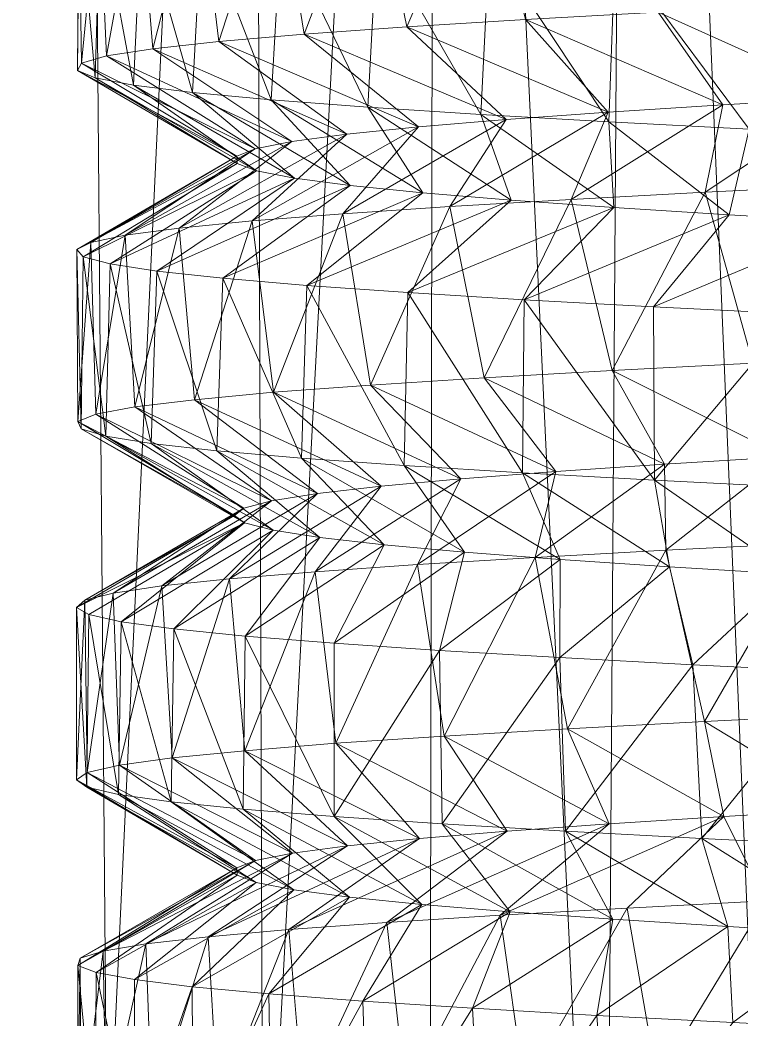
# Model space of a CAD drawing. Header units: millimetres. Extents: x -104 to 115, y -53 to 68.
# Drawn here: x -13.09 to -3.09, y 27.68 to 41.54 of the extents above; entities that cross this region are included whole.
import ezdxf

# ---------------------------------------------------------------- set-up
doc = ezdxf.new("R2010")
doc.units = ezdxf.units.MM

msp = doc.modelspace()

# ---------------------------------------------------------------- linework, layer by layer
at = {"color": 7, "lineweight": 0}
for points in [[(-11.884, 25.191, -48.622), (-12.24, 68.125, -48.324), (-13.878, 27.185, -46.815), (-11.884, 25.191, -48.622)], [(-13.878, 27.185, -8.032), (-12.24, 68.125, -6.522), (-11.884, 25.191, -6.225), (-13.878, 27.185, -8.032)], [(-11.884, 25.191, -48.622), (-9.876, 68.125, -50.121), (-12.24, 68.125, -48.324), (-11.884, 25.191, -48.622)], [(-11.884, 25.191, -6.225), (-12.24, 68.125, -6.522), (-9.876, 68.125, -4.725), (-11.884, 25.191, -6.225)], [(-9.722, 23.029, -50.225), (-9.876, 68.125, -50.121), (-11.884, 25.191, -48.622), (-9.722, 23.029, -50.225)], [(-11.884, 25.191, -6.225), (-9.876, 68.125, -4.725), (-9.722, 23.029, -4.622), (-11.884, 25.191, -6.225)], [(-9.722, 23.029, -50.225), (-7.332, 68.125, -51.652), (-9.876, 68.125, -50.121), (-9.722, 23.029, -50.225)], [(-9.722, 23.029, -4.622), (-9.876, 68.125, -4.725), (-7.332, 68.125, -3.194), (-9.722, 23.029, -4.622)], [(-7.414, 20.721, -51.609), (-7.332, 68.125, -51.652), (-9.722, 23.029, -50.225), (-7.414, 20.721, -51.609)], [(-9.722, 23.029, -4.622), (-7.332, 68.125, -3.194), (-7.414, 20.721, -3.238), (-9.722, 23.029, -4.622)], [(-4.981, 18.288, -52.759), (-7.332, 68.125, -51.652), (-7.414, 20.721, -51.609), (-4.981, 18.288, -52.759)], [(-7.414, 20.721, -3.238), (-7.332, 68.125, -3.194), (-4.981, 18.288, -2.087), (-7.414, 20.721, -3.238)], [(-4.981, 18.288, -52.759), (-4.637, 68.125, -52.899), (-7.332, 68.125, -51.652), (-4.981, 18.288, -52.759)], [(-4.981, 18.288, -2.087), (-7.332, 68.125, -3.194), (-4.637, 68.125, -1.948), (-4.981, 18.288, -2.087)], [(-2.447, 15.754, -53.666), (-4.637, 68.125, -52.899), (-4.981, 18.288, -52.759), (-2.447, 15.754, -53.666)], [(-4.981, 18.288, -2.087), (-4.637, 68.125, -1.948), (-2.447, 15.754, -1.181), (-4.981, 18.288, -2.087)], [(-2.447, 15.754, -53.666), (-1.823, 68.125, -53.847), (-4.637, 68.125, -52.899), (-2.447, 15.754, -53.666)], [(-2.447, 15.754, -1.181), (-4.637, 68.125, -1.948), (-1.823, 68.125, -1), (-2.447, 15.754, -1.181)], [(-9.154, 41.346, -37.553), (-9.537, 43.718, -36.974), (-8.213, 43.817, -38.795), (-9.154, 41.346, -37.553)], [(-9.154, 41.346, -37.553), (-8.213, 43.817, -38.795), (-7.727, 41.447, -39.357), (-9.154, 41.346, -37.553)], [(-7.727, 41.447, -39.357), (-8.213, 43.817, -38.795), (-6.671, 43.917, -40.434), (-7.727, 41.447, -39.357)], [(-7.727, 41.447, -39.357), (-6.671, 43.917, -40.434), (-6.081, 41.549, -40.963), (-7.727, 41.447, -39.357)], [(-10.336, 41.244, -35.58), (-10.621, 43.619, -35.001), (-9.537, 43.718, -36.974), (-10.336, 41.244, -35.58)], [(-10.336, 41.244, -35.58), (-9.537, 43.718, -36.974), (-9.154, 41.346, -37.553), (-10.336, 41.244, -35.58)], [(-11.894, 41.042, -31.262), (-12.003, 43.42, -30.725), (-11.448, 43.52, -32.906), (-11.894, 41.042, -31.262)], [(-11.894, 41.042, -31.262), (-11.448, 43.52, -32.906), (-11.254, 41.143, -33.472), (-11.894, 41.042, -31.262)], [(-11.254, 41.143, -33.472), (-11.448, 43.52, -32.906), (-10.621, 43.619, -35.001), (-11.254, 41.143, -33.472)], [(-11.254, 41.143, -33.472), (-10.621, 43.619, -35.001), (-10.336, 41.244, -35.58), (-11.254, 41.143, -33.472)], [(-12.243, 40.94, -28.989), (-12.28, 43.321, -28.49), (-12.003, 43.42, -30.725), (-12.243, 40.94, -28.989)], [(-12.243, 40.94, -28.989), (-12.003, 43.42, -30.725), (-11.894, 41.042, -31.262), (-12.243, 40.94, -28.989)], [(-12.297, 40.839, -26.69), (-12.272, 43.222, -26.239), (-12.28, 43.321, -28.49), (-12.297, 40.839, -26.69)], [(-12.297, 40.839, -26.69), (-12.28, 43.321, -28.49), (-12.243, 40.94, -28.989), (-12.297, 40.839, -26.69)], [(-12.054, 40.737, -24.403), (-12.272, 43.222, -26.239), (-12.297, 40.839, -26.69), (-12.054, 40.737, -24.403)], [(-12.054, 40.737, -24.403), (-11.981, 43.122, -24.006), (-12.272, 43.222, -26.239), (-12.054, 40.737, -24.403)], [(-11.519, 40.636, -22.166), (-11.981, 43.122, -24.006), (-12.054, 40.737, -24.403), (-11.519, 40.636, -22.166)], [(-11.519, 40.636, -22.166), (-11.411, 43.023, -21.828), (-11.981, 43.122, -24.006), (-11.519, 40.636, -22.166)], [(-10.7, 40.534, -20.017), (-11.411, 43.023, -21.828), (-11.519, 40.636, -22.166), (-10.7, 40.534, -20.017)], [(-10.7, 40.534, -20.017), (-10.571, 42.924, -19.74), (-11.411, 43.023, -21.828), (-10.7, 40.534, -20.017)], [(-9.612, 40.433, -17.991), (-10.571, 42.924, -19.74), (-10.7, 40.534, -20.017), (-9.612, 40.433, -17.991)], [(-9.612, 40.433, -17.991), (-9.474, 42.825, -17.774), (-10.571, 42.924, -19.74), (-9.612, 40.433, -17.991)], [(-8.271, 40.332, -16.122), (-9.474, 42.825, -17.774), (-9.612, 40.433, -17.991), (-8.271, 40.332, -16.122)], [(-8.271, 40.332, -16.122), (-8.138, 42.725, -15.961), (-9.474, 42.825, -17.774), (-8.271, 40.332, -16.122)], [(-6.701, 40.23, -14.441), (-8.138, 42.725, -15.961), (-8.271, 40.332, -16.122), (-6.701, 40.23, -14.441)], [(-6.701, 40.23, -14.441), (-6.584, 42.626, -14.332), (-8.138, 42.725, -15.961), (-6.701, 40.23, -14.441)], [(-4.928, 40.129, -12.977), (-6.584, 42.626, -14.332), (-6.701, 40.23, -14.441), (-4.928, 40.129, -12.977)], [(-4.928, 40.129, -12.977), (-4.838, 42.527, -12.912), (-6.584, 42.626, -14.332), (-4.928, 40.129, -12.977)], [(-2.981, 40.027, -11.752), (-4.838, 42.527, -12.912), (-4.928, 40.129, -12.977), (-2.981, 40.027, -11.752)], [(-2.981, 40.027, -11.752), (-2.926, 42.427, -11.723), (-4.838, 42.527, -12.912), (-2.981, 40.027, -11.752)], [(-2.239, 41.752, -43.475), (-1.61, 40.467, -41.337), (-4.241, 41.65, -42.343), (-2.239, 41.752, -43.475)], [(-4.241, 41.65, -42.343), (-3.347, 40.365, -40.301), (-6.081, 41.549, -40.963), (-4.241, 41.65, -42.343)], [(-4.241, 41.65, -42.343), (-1.61, 40.467, -41.337), (-3.347, 40.365, -40.301), (-4.241, 41.65, -42.343)], [(-7.727, 41.447, -39.357), (-6.351, 40.161, -37.601), (-9.154, 41.346, -37.553), (-7.727, 41.447, -39.357)], [(-6.081, 41.549, -40.963), (-4.937, 40.263, -39.048), (-7.727, 41.447, -39.357), (-6.081, 41.549, -40.963)], [(-7.727, 41.447, -39.357), (-4.937, 40.263, -39.048), (-6.351, 40.161, -37.601), (-7.727, 41.447, -39.357)], [(-6.081, 41.549, -40.963), (-3.347, 40.365, -40.301), (-4.937, 40.263, -39.048), (-6.081, 41.549, -40.963)], [(-9.154, 41.346, -37.553), (-7.566, 40.06, -35.983), (-10.336, 41.244, -35.58), (-9.154, 41.346, -37.553)], [(-9.154, 41.346, -37.553), (-6.351, 40.161, -37.601), (-7.566, 40.06, -35.983), (-9.154, 41.346, -37.553)], [(-10.336, 41.244, -35.58), (-8.562, 39.958, -34.222), (-11.254, 41.143, -33.472), (-10.336, 41.244, -35.58)], [(-10.336, 41.244, -35.58), (-7.566, 40.06, -35.983), (-8.562, 39.958, -34.222), (-10.336, 41.244, -35.58)], [(-11.894, 41.042, -31.262), (-9.834, 39.754, -30.389), (-12.243, 40.94, -28.989), (-11.894, 41.042, -31.262)], [(-11.254, 41.143, -33.472), (-9.322, 39.856, -32.347), (-11.894, 41.042, -31.262), (-11.254, 41.143, -33.472)], [(-11.894, 41.042, -31.262), (-9.322, 39.856, -32.347), (-9.834, 39.754, -30.389), (-11.894, 41.042, -31.262)], [(-11.254, 41.143, -33.472), (-8.562, 39.958, -34.222), (-9.322, 39.856, -32.347), (-11.254, 41.143, -33.472)], [(-12.243, 40.94, -28.989), (-10.089, 39.653, -28.382), (-12.297, 40.839, -26.69), (-12.243, 40.94, -28.989)], [(-12.243, 40.94, -28.989), (-9.834, 39.754, -30.389), (-10.089, 39.653, -28.382), (-12.243, 40.94, -28.989)], [(-12.297, 40.839, -26.69), (-10.089, 39.653, -28.382), (-10.082, 39.551, -26.358), (-12.297, 40.839, -26.69)], [(-12.297, 40.839, -26.69), (-10.082, 39.551, -26.358), (-12.054, 40.737, -24.403), (-12.297, 40.839, -26.69)], [(-12.054, 40.737, -24.403), (-10.082, 39.551, -26.358), (-9.813, 39.449, -24.353), (-12.054, 40.737, -24.403)], [(-12.054, 40.737, -24.403), (-9.813, 39.449, -24.353), (-11.519, 40.636, -22.166), (-12.054, 40.737, -24.403)], [(-11.519, 40.636, -22.166), (-9.813, 39.449, -24.353), (-9.288, 39.347, -22.399), (-11.519, 40.636, -22.166)], [(-11.519, 40.636, -22.166), (-9.288, 39.347, -22.399), (-10.7, 40.534, -20.017), (-11.519, 40.636, -22.166)], [(-10.7, 40.534, -20.017), (-9.288, 39.347, -22.399), (-8.515, 39.246, -20.529), (-10.7, 40.534, -20.017)], [(-10.7, 40.534, -20.017), (-8.515, 39.246, -20.529), (-9.612, 40.433, -17.991), (-10.7, 40.534, -20.017)], [(-9.612, 40.433, -17.991), (-8.515, 39.246, -20.529), (-7.507, 39.144, -18.775), (-9.612, 40.433, -17.991)], [(-9.612, 40.433, -17.991), (-7.507, 39.144, -18.775), (-8.271, 40.332, -16.122), (-9.612, 40.433, -17.991)], [(-8.271, 40.332, -16.122), (-7.507, 39.144, -18.775), (-6.281, 39.042, -17.165), (-8.271, 40.332, -16.122)], [(-8.271, 40.332, -16.122), (-6.281, 39.042, -17.165), (-6.701, 40.23, -14.441), (-8.271, 40.332, -16.122)], [(-5.449, 39.051, -41.479), (-4.937, 40.263, -39.048), (-3.347, 40.365, -40.301), (-5.449, 39.051, -41.479)], [(-5.449, 39.051, -41.479), (-3.347, 40.365, -40.301), (-3.59, 39.151, -42.749), (-5.449, 39.051, -41.479)], [(-3.59, 39.151, -42.749), (-3.347, 40.365, -40.301), (-1.61, 40.467, -41.337), (-3.59, 39.151, -42.749)], [(-3.59, 39.151, -42.749), (-1.61, 40.467, -41.337), (-1.585, 39.25, -43.774), (-3.59, 39.151, -42.749)], [(-7.133, 38.952, -39.985), (-6.351, 40.161, -37.601), (-4.937, 40.263, -39.048), (-7.133, 38.952, -39.985)], [(-7.133, 38.952, -39.985), (-4.937, 40.263, -39.048), (-5.449, 39.051, -41.479), (-7.133, 38.952, -39.985)], [(-6.701, 40.23, -14.441), (-6.281, 39.042, -17.165), (-4.857, 38.94, -15.727), (-6.701, 40.23, -14.441)], [(-6.701, 40.23, -14.441), (-4.857, 38.94, -15.727), (-4.928, 40.129, -12.977), (-6.701, 40.23, -14.441)], [(-9.873, 38.754, -36.423), (-8.562, 39.958, -34.222), (-7.566, 40.06, -35.983), (-9.873, 38.754, -36.423)], [(-9.873, 38.754, -36.423), (-7.566, 40.06, -35.983), (-8.616, 38.853, -38.291), (-9.873, 38.754, -36.423)], [(-8.616, 38.853, -38.291), (-7.566, 40.06, -35.983), (-6.351, 40.161, -37.601), (-8.616, 38.853, -38.291)], [(-8.616, 38.853, -38.291), (-6.351, 40.161, -37.601), (-7.133, 38.952, -39.985), (-8.616, 38.853, -38.291)], [(-4.928, 40.129, -12.977), (-4.857, 38.94, -15.727), (-3.259, 38.838, -14.486), (-4.928, 40.129, -12.977)], [(-4.928, 40.129, -12.977), (-3.259, 38.838, -14.486), (-2.981, 40.027, -11.752), (-4.928, 40.129, -12.977)], [(-10.885, 38.654, -34.412), (-9.322, 39.856, -32.347), (-8.562, 39.958, -34.222), (-10.885, 38.654, -34.412)], [(-10.885, 38.654, -34.412), (-8.562, 39.958, -34.222), (-9.873, 38.754, -36.423), (-10.885, 38.654, -34.412)], [(-2.981, 40.027, -11.752), (-3.259, 38.838, -14.486), (-1.515, 38.737, -13.461), (-2.981, 40.027, -11.752)], [(-11.635, 38.555, -32.289), (-9.834, 39.754, -30.389), (-9.322, 39.856, -32.347), (-11.635, 38.555, -32.289)], [(-11.635, 38.555, -32.289), (-9.322, 39.856, -32.347), (-10.885, 38.654, -34.412), (-11.635, 38.555, -32.289)], [(-12.307, 38.356, -27.846), (-10.082, 39.551, -26.358), (-10.089, 39.653, -28.382), (-12.307, 38.356, -27.846)], [(-12.307, 38.356, -27.846), (-10.089, 39.653, -28.382), (-12.111, 38.456, -30.089), (-12.307, 38.356, -27.846)], [(-12.111, 38.456, -30.089), (-10.089, 39.653, -28.382), (-9.834, 39.754, -30.389), (-12.111, 38.456, -30.089)], [(-12.111, 38.456, -30.089), (-9.834, 39.754, -30.389), (-11.635, 38.555, -32.289), (-12.111, 38.456, -30.089)], [(-12.218, 38.257, -25.596), (-10.082, 39.551, -26.358), (-12.307, 38.356, -27.846), (-12.218, 38.257, -25.596)], [(-12.218, 38.257, -25.596), (-9.813, 39.449, -24.353), (-10.082, 39.551, -26.358), (-12.218, 38.257, -25.596)], [(-11.846, 38.158, -23.376), (-9.813, 39.449, -24.353), (-12.218, 38.257, -25.596), (-11.846, 38.158, -23.376)], [(-11.846, 38.158, -23.376), (-9.288, 39.347, -22.399), (-9.813, 39.449, -24.353), (-11.846, 38.158, -23.376)], [(-11.198, 38.059, -21.22), (-9.288, 39.347, -22.399), (-11.846, 38.158, -23.376), (-11.198, 38.059, -21.22)], [(-11.198, 38.059, -21.22), (-8.515, 39.246, -20.529), (-9.288, 39.347, -22.399), (-11.198, 38.059, -21.22)], [(-10.282, 37.959, -19.163), (-8.515, 39.246, -20.529), (-11.198, 38.059, -21.22), (-10.282, 37.959, -19.163)], [(-10.282, 37.959, -19.163), (-7.507, 39.144, -18.775), (-8.515, 39.246, -20.529), (-10.282, 37.959, -19.163)], [(-2.928, 36.781, -43.123), (-3.59, 39.151, -42.749), (-1.585, 39.25, -43.774), (-2.928, 36.781, -43.123)], [(-9.115, 37.86, -17.238), (-7.507, 39.144, -18.775), (-10.282, 37.959, -19.163), (-9.115, 37.86, -17.238)], [(-9.115, 37.86, -17.238), (-6.281, 39.042, -17.165), (-7.507, 39.144, -18.775), (-9.115, 37.86, -17.238)], [(-4.879, 36.68, -41.905), (-5.449, 39.051, -41.479), (-3.59, 39.151, -42.749), (-4.879, 36.68, -41.905)], [(-4.879, 36.68, -41.905), (-3.59, 39.151, -42.749), (-2.928, 36.781, -43.123), (-4.879, 36.68, -41.905)], [(-7.715, 37.761, -15.475), (-6.281, 39.042, -17.165), (-9.115, 37.86, -17.238), (-7.715, 37.761, -15.475)], [(-8.233, 36.477, -38.771), (-8.616, 38.853, -38.291), (-7.133, 38.952, -39.985), (-8.233, 36.477, -38.771)], [(-8.233, 36.477, -38.771), (-7.133, 38.952, -39.985), (-6.657, 36.578, -40.447), (-8.233, 36.477, -38.771)], [(-7.715, 37.761, -15.475), (-4.857, 38.94, -15.727), (-6.281, 39.042, -17.165), (-7.715, 37.761, -15.475)], [(-6.657, 36.578, -40.447), (-7.133, 38.952, -39.985), (-5.449, 39.051, -41.479), (-6.657, 36.578, -40.447)], [(-6.657, 36.578, -40.447), (-5.449, 39.051, -41.479), (-4.879, 36.68, -41.905), (-6.657, 36.578, -40.447)], [(-9.58, 36.376, -36.907), (-9.873, 38.754, -36.423), (-8.616, 38.853, -38.291), (-9.58, 36.376, -36.907)], [(-9.58, 36.376, -36.907), (-8.616, 38.853, -38.291), (-8.233, 36.477, -38.771), (-9.58, 36.376, -36.907)], [(-6.103, 37.661, -13.903), (-4.857, 38.94, -15.727), (-7.715, 37.761, -15.475), (-6.103, 37.661, -13.903)], [(-6.103, 37.661, -13.903), (-3.259, 38.838, -14.486), (-4.857, 38.94, -15.727), (-6.103, 37.661, -13.903)], [(-4.306, 37.562, -12.547), (-3.259, 38.838, -14.486), (-6.103, 37.661, -13.903), (-4.306, 37.562, -12.547)], [(-4.306, 37.562, -12.547), (-1.515, 38.737, -13.461), (-3.259, 38.838, -14.486), (-4.306, 37.562, -12.547)], [(-10.675, 36.274, -34.885), (-10.885, 38.654, -34.412), (-9.873, 38.754, -36.423), (-10.675, 36.274, -34.885)], [(-10.675, 36.274, -34.885), (-9.873, 38.754, -36.423), (-9.58, 36.376, -36.907), (-10.675, 36.274, -34.885)], [(-2.353, 37.463, -11.428), (-1.515, 38.737, -13.461), (-4.306, 37.562, -12.547), (-2.353, 37.463, -11.428)], [(-12.044, 36.071, -30.503), (-12.111, 38.456, -30.089), (-11.635, 38.555, -32.289), (-12.044, 36.071, -30.503)], [(-12.044, 36.071, -30.503), (-11.635, 38.555, -32.289), (-11.501, 36.173, -32.738), (-12.044, 36.071, -30.503)], [(-11.501, 36.173, -32.738), (-11.635, 38.555, -32.289), (-10.885, 38.654, -34.412), (-11.501, 36.173, -32.738)], [(-11.501, 36.173, -32.738), (-10.885, 38.654, -34.412), (-10.675, 36.274, -34.885), (-11.501, 36.173, -32.738)], [(-12.294, 35.97, -28.217), (-12.307, 38.356, -27.846), (-12.111, 38.456, -30.089), (-12.294, 35.97, -28.217)], [(-12.294, 35.97, -28.217), (-12.111, 38.456, -30.089), (-12.044, 36.071, -30.503), (-12.294, 35.97, -28.217)], [(-12.248, 35.868, -25.918), (-12.218, 38.257, -25.596), (-12.307, 38.356, -27.846), (-12.248, 35.868, -25.918)], [(-12.248, 35.868, -25.918), (-12.307, 38.356, -27.846), (-12.294, 35.97, -28.217), (-12.248, 35.868, -25.918)], [(-11.906, 35.767, -23.643), (-12.218, 38.257, -25.596), (-12.248, 35.868, -25.918), (-11.906, 35.767, -23.643)], [(-11.906, 35.767, -23.643), (-11.846, 38.158, -23.376), (-12.218, 38.257, -25.596), (-11.906, 35.767, -23.643)], [(-11.275, 35.666, -21.432), (-11.846, 38.158, -23.376), (-11.906, 35.767, -23.643), (-11.275, 35.666, -21.432)], [(-11.275, 35.666, -21.432), (-11.198, 38.059, -21.22), (-11.846, 38.158, -23.376), (-11.275, 35.666, -21.432)], [(-10.364, 35.564, -19.32), (-11.198, 38.059, -21.22), (-11.275, 35.666, -21.432), (-10.364, 35.564, -19.32)], [(-10.364, 35.564, -19.32), (-10.282, 37.959, -19.163), (-11.198, 38.059, -21.22), (-10.364, 35.564, -19.32)], [(-9.188, 35.463, -17.343), (-10.282, 37.959, -19.163), (-10.364, 35.564, -19.32), (-9.188, 35.463, -17.343)], [(-9.188, 35.463, -17.343), (-9.115, 37.86, -17.238), (-10.282, 37.959, -19.163), (-9.188, 35.463, -17.343)], [(-7.768, 35.361, -15.534), (-9.115, 37.86, -17.238), (-9.188, 35.463, -17.343), (-7.768, 35.361, -15.534)], [(-7.768, 35.361, -15.534), (-7.715, 37.761, -15.475), (-9.115, 37.86, -17.238), (-7.768, 35.361, -15.534)], [(-6.126, 35.26, -13.923), (-7.715, 37.761, -15.475), (-7.768, 35.361, -15.534), (-6.126, 35.26, -13.923)], [(-6.126, 35.26, -13.923), (-6.103, 37.661, -13.903), (-7.715, 37.761, -15.475), (-6.126, 35.26, -13.923)], [(-4.291, 35.158, -12.537), (-6.103, 37.661, -13.903), (-6.126, 35.26, -13.923), (-4.291, 35.158, -12.537)], [(-4.291, 35.158, -12.537), (-4.306, 37.562, -12.547), (-6.103, 37.661, -13.903), (-4.291, 35.158, -12.537)], [(-4.291, 35.158, -12.537), (-2.353, 37.463, -11.428), (-4.306, 37.562, -12.547), (-4.291, 35.158, -12.537)], [(-2.293, 35.057, -11.398), (-2.353, 37.463, -11.428), (-4.291, 35.158, -12.537), (-2.293, 35.057, -11.398)], [(-2.928, 36.781, -43.123), (-2.486, 35.48, -40.853), (-4.879, 36.68, -41.905), (-2.928, 36.781, -43.123)], [(-4.879, 36.68, -41.905), (-4.154, 35.378, -39.707), (-6.657, 36.578, -40.447), (-4.879, 36.68, -41.905)], [(-4.879, 36.68, -41.905), (-2.486, 35.48, -40.853), (-4.154, 35.378, -39.707), (-4.879, 36.68, -41.905)], [(-8.233, 36.477, -38.771), (-6.978, 35.175, -36.82), (-9.58, 36.376, -36.907), (-8.233, 36.477, -38.771)], [(-6.657, 36.578, -40.447), (-5.66, 35.277, -38.355), (-8.233, 36.477, -38.771), (-6.657, 36.578, -40.447)], [(-8.233, 36.477, -38.771), (-5.66, 35.277, -38.355), (-6.978, 35.175, -36.82), (-8.233, 36.477, -38.771)], [(-6.657, 36.578, -40.447), (-4.154, 35.378, -39.707), (-5.66, 35.277, -38.355), (-6.657, 36.578, -40.447)], [(-9.58, 36.376, -36.907), (-8.087, 35.073, -35.128), (-10.675, 36.274, -34.885), (-9.58, 36.376, -36.907)], [(-9.58, 36.376, -36.907), (-6.978, 35.175, -36.82), (-8.087, 35.073, -35.128), (-9.58, 36.376, -36.907)], [(-11.501, 36.173, -32.738), (-9.607, 34.87, -31.387), (-12.044, 36.071, -30.503), (-11.501, 36.173, -32.738)], [(-10.675, 36.274, -34.885), (-8.969, 34.971, -33.307), (-11.501, 36.173, -32.738), (-10.675, 36.274, -34.885)], [(-11.501, 36.173, -32.738), (-8.969, 34.971, -33.307), (-9.607, 34.87, -31.387), (-11.501, 36.173, -32.738)], [(-10.675, 36.274, -34.885), (-8.087, 35.073, -35.128), (-8.969, 34.971, -33.307), (-10.675, 36.274, -34.885)], [(-12.044, 36.071, -30.503), (-9.992, 34.768, -29.4), (-12.294, 35.97, -28.217), (-12.044, 36.071, -30.503)], [(-12.044, 36.071, -30.503), (-9.607, 34.87, -31.387), (-9.992, 34.768, -29.4), (-12.044, 36.071, -30.503)], [(-12.294, 35.97, -28.217), (-9.992, 34.768, -29.4), (-10.118, 34.666, -27.381), (-12.294, 35.97, -28.217)], [(-12.294, 35.97, -28.217), (-10.118, 34.666, -27.381), (-12.248, 35.868, -25.918), (-12.294, 35.97, -28.217)], [(-12.248, 35.868, -25.918), (-10.118, 34.666, -27.381), (-9.981, 34.564, -25.362), (-12.248, 35.868, -25.918)], [(-12.248, 35.868, -25.918), (-9.981, 34.564, -25.362), (-11.906, 35.767, -23.643), (-12.248, 35.868, -25.918)], [(-11.906, 35.767, -23.643), (-9.981, 34.564, -25.362), (-9.585, 34.463, -23.378), (-11.906, 35.767, -23.643)], [(-11.906, 35.767, -23.643), (-9.585, 34.463, -23.378), (-11.275, 35.666, -21.432), (-11.906, 35.767, -23.643)], [(-11.275, 35.666, -21.432), (-9.585, 34.463, -23.378), (-8.936, 34.361, -21.461), (-11.275, 35.666, -21.432)], [(-11.275, 35.666, -21.432), (-8.936, 34.361, -21.461), (-10.364, 35.564, -19.32), (-11.275, 35.666, -21.432)], [(-10.364, 35.564, -19.32), (-8.936, 34.361, -21.461), (-8.045, 34.259, -19.645), (-10.364, 35.564, -19.32)], [(-10.364, 35.564, -19.32), (-8.045, 34.259, -19.645), (-9.188, 35.463, -17.343), (-10.364, 35.564, -19.32)], [(-4.138, 34.186, -42.41), (-4.154, 35.378, -39.707), (-2.486, 35.48, -40.853), (-4.138, 34.186, -42.41)], [(-4.138, 34.186, -42.41), (-2.486, 35.48, -40.853), (-2.172, 34.285, -43.507), (-4.138, 34.186, -42.41)], [(-9.188, 35.463, -17.343), (-8.045, 34.259, -19.645), (-6.927, 34.157, -17.958), (-9.188, 35.463, -17.343)], [(-9.188, 35.463, -17.343), (-6.927, 34.157, -17.958), (-7.768, 35.361, -15.534), (-9.188, 35.463, -17.343)], [(-7.768, 35.361, -15.534), (-6.927, 34.157, -17.958), (-5.6, 34.055, -16.431), (-7.768, 35.361, -15.534)], [(-7.768, 35.361, -15.534), (-5.6, 34.055, -16.431), (-6.126, 35.26, -13.923), (-7.768, 35.361, -15.534)], [(-5.95, 34.087, -41.073), (-5.66, 35.277, -38.355), (-4.154, 35.378, -39.707), (-5.95, 34.087, -41.073)], [(-5.95, 34.087, -41.073), (-4.154, 35.378, -39.707), (-4.138, 34.186, -42.41), (-5.95, 34.087, -41.073)], [(-7.579, 33.988, -39.52), (-6.978, 35.175, -36.82), (-5.66, 35.277, -38.355), (-7.579, 33.988, -39.52)], [(-7.579, 33.988, -39.52), (-5.66, 35.277, -38.355), (-5.95, 34.087, -41.073), (-7.579, 33.988, -39.52)], [(-6.126, 35.26, -13.923), (-5.6, 34.055, -16.431), (-4.087, 33.954, -15.087), (-6.126, 35.26, -13.923)], [(-6.126, 35.26, -13.923), (-4.087, 33.954, -15.087), (-4.291, 35.158, -12.537), (-6.126, 35.26, -13.923)], [(-10.188, 33.789, -35.861), (-8.969, 34.971, -33.307), (-8.087, 35.073, -35.128), (-10.188, 33.789, -35.861)], [(-10.188, 33.789, -35.861), (-8.087, 35.073, -35.128), (-9, 33.888, -37.773), (-10.188, 33.789, -35.861)], [(-9, 33.888, -37.773), (-8.087, 35.073, -35.128), (-6.978, 35.175, -36.82), (-9, 33.888, -37.773)], [(-9, 33.888, -37.773), (-6.978, 35.175, -36.82), (-7.579, 33.988, -39.52), (-9, 33.888, -37.773)], [(-4.291, 35.158, -12.537), (-4.087, 33.954, -15.087), (-2.413, 33.852, -13.951), (-4.291, 35.158, -12.537)], [(-4.291, 35.158, -12.537), (-2.413, 33.852, -13.951), (-2.293, 35.057, -11.398), (-4.291, 35.158, -12.537)], [(-11.127, 33.69, -33.814), (-9.607, 34.87, -31.387), (-8.969, 34.971, -33.307), (-11.127, 33.69, -33.814)], [(-11.127, 33.69, -33.814), (-8.969, 34.971, -33.307), (-10.188, 33.789, -35.861), (-11.127, 33.69, -33.814)], [(-11.8, 33.59, -31.666), (-9.992, 34.768, -29.4), (-9.607, 34.87, -31.387), (-11.8, 33.59, -31.666)], [(-11.8, 33.59, -31.666), (-9.607, 34.87, -31.387), (-11.127, 33.69, -33.814), (-11.8, 33.59, -31.666)], [(-12.31, 33.392, -27.201), (-9.981, 34.564, -25.362), (-10.118, 34.666, -27.381), (-12.31, 33.392, -27.201)], [(-12.31, 33.392, -27.201), (-10.118, 34.666, -27.381), (-12.196, 33.491, -29.45), (-12.31, 33.392, -27.201)], [(-12.196, 33.491, -29.45), (-10.118, 34.666, -27.381), (-9.992, 34.768, -29.4), (-12.196, 33.491, -29.45)], [(-12.196, 33.491, -29.45), (-9.992, 34.768, -29.4), (-11.8, 33.59, -31.666), (-12.196, 33.491, -29.45)], [(-12.14, 33.292, -24.956), (-9.981, 34.564, -25.362), (-12.31, 33.392, -27.201), (-12.14, 33.292, -24.956)], [(-11.689, 33.193, -22.751), (-9.981, 34.564, -25.362), (-12.14, 33.292, -24.956), (-11.689, 33.193, -22.751)], [(-11.689, 33.193, -22.751), (-9.585, 34.463, -23.378), (-9.981, 34.564, -25.362), (-11.689, 33.193, -22.751)], [(-10.962, 33.094, -20.62), (-9.585, 34.463, -23.378), (-11.689, 33.193, -22.751), (-10.962, 33.094, -20.62)], [(-10.962, 33.094, -20.62), (-8.936, 34.361, -21.461), (-9.585, 34.463, -23.378), (-10.962, 33.094, -20.62)], [(-9.973, 32.995, -18.597), (-8.936, 34.361, -21.461), (-10.962, 33.094, -20.62), (-9.973, 32.995, -18.597)], [(-9.973, 32.995, -18.597), (-8.045, 34.259, -19.645), (-8.936, 34.361, -21.461), (-9.973, 32.995, -18.597)], [(-8.737, 32.895, -16.716), (-8.045, 34.259, -19.645), (-9.973, 32.995, -18.597), (-8.737, 32.895, -16.716)], [(-8.737, 32.895, -16.716), (-6.927, 34.157, -17.958), (-8.045, 34.259, -19.645), (-8.737, 32.895, -16.716)], [(-3.602, 31.811, -42.742), (-4.138, 34.186, -42.41), (-2.172, 34.285, -43.507), (-3.602, 31.811, -42.742)], [(-3.602, 31.811, -42.742), (-2.172, 34.285, -43.507), (-1.553, 31.912, -43.788), (-3.602, 31.811, -42.742)], [(-7.274, 32.796, -15.005), (-6.927, 34.157, -17.958), (-8.737, 32.895, -16.716), (-7.274, 32.796, -15.005)], [(-7.274, 32.796, -15.005), (-5.6, 34.055, -16.431), (-6.927, 34.157, -17.958), (-7.274, 32.796, -15.005)], [(-5.498, 31.71, -41.441), (-5.95, 34.087, -41.073), (-4.138, 34.186, -42.41), (-5.498, 31.71, -41.441)], [(-5.498, 31.71, -41.441), (-4.138, 34.186, -42.41), (-3.602, 31.811, -42.742), (-5.498, 31.71, -41.441)], [(-8.713, 31.507, -38.164), (-9, 33.888, -37.773), (-7.579, 33.988, -39.52), (-8.713, 31.507, -38.164)], [(-8.713, 31.507, -38.164), (-7.579, 33.988, -39.52), (-7.211, 31.608, -39.906), (-8.713, 31.507, -38.164)], [(-7.211, 31.608, -39.906), (-7.579, 33.988, -39.52), (-5.95, 34.087, -41.073), (-7.211, 31.608, -39.906)], [(-5.606, 32.697, -13.492), (-5.6, 34.055, -16.431), (-7.274, 32.796, -15.005), (-5.606, 32.697, -13.492)], [(-7.211, 31.608, -39.906), (-5.95, 34.087, -41.073), (-5.498, 31.71, -41.441), (-7.211, 31.608, -39.906)], [(-5.606, 32.697, -13.492), (-4.087, 33.954, -15.087), (-5.6, 34.055, -16.431), (-5.606, 32.697, -13.492)], [(-9.977, 31.405, -36.243), (-10.188, 33.789, -35.861), (-9, 33.888, -37.773), (-9.977, 31.405, -36.243)], [(-9.977, 31.405, -36.243), (-9, 33.888, -37.773), (-8.713, 31.507, -38.164), (-9.977, 31.405, -36.243)], [(-3.762, 32.597, -12.201), (-4.087, 33.954, -15.087), (-5.606, 32.697, -13.492), (-3.762, 32.597, -12.201)], [(-3.762, 32.597, -12.201), (-2.413, 33.852, -13.951), (-4.087, 33.954, -15.087), (-3.762, 32.597, -12.201)], [(-1.769, 32.498, -11.154), (-2.413, 33.852, -13.951), (-3.762, 32.597, -12.201), (-1.769, 32.498, -11.154)], [(-11.716, 31.202, -31.995), (-11.8, 33.59, -31.666), (-11.127, 33.69, -33.814), (-11.716, 31.202, -31.995)], [(-11.716, 31.202, -31.995), (-11.127, 33.69, -33.814), (-10.984, 31.304, -34.175), (-11.716, 31.202, -31.995)], [(-10.984, 31.304, -34.175), (-11.127, 33.69, -33.814), (-10.188, 33.789, -35.861), (-10.984, 31.304, -34.175)], [(-10.984, 31.304, -34.175), (-10.188, 33.789, -35.861), (-9.977, 31.405, -36.243), (-10.984, 31.304, -34.175)], [(-12.161, 31.101, -29.738), (-12.196, 33.491, -29.45), (-11.8, 33.59, -31.666), (-12.161, 31.101, -29.738)], [(-12.161, 31.101, -29.738), (-11.8, 33.59, -31.666), (-11.716, 31.202, -31.995), (-12.161, 31.101, -29.738)], [(-12.312, 31, -27.443), (-12.31, 33.392, -27.201), (-12.196, 33.491, -29.45), (-12.312, 31, -27.443)], [(-12.312, 31, -27.443), (-12.196, 33.491, -29.45), (-12.161, 31.101, -29.738), (-12.312, 31, -27.443)], [(-12.166, 30.898, -25.148), (-12.31, 33.392, -27.201), (-12.312, 31, -27.443), (-12.166, 30.898, -25.148)], [(-12.166, 30.898, -25.148), (-12.14, 33.292, -24.956), (-12.31, 33.392, -27.201), (-12.166, 30.898, -25.148)], [(-11.726, 30.797, -22.891), (-12.14, 33.292, -24.956), (-12.166, 30.898, -25.148), (-11.726, 30.797, -22.891)], [(-11.726, 30.797, -22.891), (-11.689, 33.193, -22.751), (-12.14, 33.292, -24.956), (-11.726, 30.797, -22.891)], [(-10.999, 30.695, -20.709), (-11.689, 33.193, -22.751), (-11.726, 30.797, -22.891), (-10.999, 30.695, -20.709)], [(-10.999, 30.695, -20.709), (-10.962, 33.094, -20.62), (-11.689, 33.193, -22.751), (-10.999, 30.695, -20.709)], [(-9.997, 30.594, -18.639), (-10.962, 33.094, -20.62), (-10.999, 30.695, -20.709), (-9.997, 30.594, -18.639)], [(-9.997, 30.594, -18.639), (-9.973, 32.995, -18.597), (-10.962, 33.094, -20.62), (-9.997, 30.594, -18.639)], [(-8.737, 30.492, -16.715), (-9.973, 32.995, -18.597), (-9.997, 30.594, -18.639), (-8.737, 30.492, -16.715)], [(-8.737, 30.492, -16.715), (-8.737, 32.895, -16.716), (-9.973, 32.995, -18.597), (-8.737, 30.492, -16.715)], [(-8.737, 30.492, -16.715), (-7.274, 32.796, -15.005), (-8.737, 32.895, -16.716), (-8.737, 30.492, -16.715)], [(-7.239, 30.391, -14.969), (-7.274, 32.796, -15.005), (-8.737, 30.492, -16.715), (-7.239, 30.391, -14.969)], [(-7.239, 30.391, -14.969), (-5.606, 32.697, -13.492), (-7.274, 32.796, -15.005), (-7.239, 30.391, -14.969)], [(-5.53, 30.289, -13.431), (-5.606, 32.697, -13.492), (-7.239, 30.391, -14.969), (-5.53, 30.289, -13.431)], [(-5.53, 30.289, -13.431), (-3.762, 32.597, -12.201), (-5.606, 32.697, -13.492), (-5.53, 30.289, -13.431)], [(-3.636, 30.188, -12.125), (-3.762, 32.597, -12.201), (-5.53, 30.289, -13.431), (-3.636, 30.188, -12.125)], [(-3.636, 30.188, -12.125), (-1.769, 32.498, -11.154), (-3.762, 32.597, -12.201), (-3.636, 30.188, -12.125)], [(-1.59, 30.087, -11.075), (-1.769, 32.498, -11.154), (-3.636, 30.188, -12.125), (-1.59, 30.087, -11.075)], [(-1.553, 31.912, -43.788), (-1.591, 30.595, -41.347), (-3.602, 31.811, -42.742), (-1.553, 31.912, -43.788)], [(-3.602, 31.811, -42.742), (-3.33, 30.494, -40.313), (-5.498, 31.71, -41.441), (-3.602, 31.811, -42.742)], [(-3.602, 31.811, -42.742), (-1.591, 30.595, -41.347), (-3.33, 30.494, -40.313), (-3.602, 31.811, -42.742)], [(-7.211, 31.608, -39.906), (-6.337, 30.29, -37.617), (-8.713, 31.507, -38.164), (-7.211, 31.608, -39.906)], [(-5.498, 31.71, -41.441), (-4.921, 30.392, -39.062), (-7.211, 31.608, -39.906), (-5.498, 31.71, -41.441)], [(-7.211, 31.608, -39.906), (-4.921, 30.392, -39.062), (-6.337, 30.29, -37.617), (-7.211, 31.608, -39.906)], [(-5.498, 31.71, -41.441), (-3.33, 30.494, -40.313), (-4.921, 30.392, -39.062), (-5.498, 31.71, -41.441)], [(-8.713, 31.507, -38.164), (-7.554, 30.188, -36.001), (-9.977, 31.405, -36.243), (-8.713, 31.507, -38.164)], [(-8.713, 31.507, -38.164), (-6.337, 30.29, -37.617), (-7.554, 30.188, -36.001), (-8.713, 31.507, -38.164)], [(-9.977, 31.405, -36.243), (-8.553, 30.087, -34.241), (-10.984, 31.304, -34.175), (-9.977, 31.405, -36.243)], [(-9.977, 31.405, -36.243), (-7.554, 30.188, -36.001), (-8.553, 30.087, -34.241), (-9.977, 31.405, -36.243)], [(-11.716, 31.202, -31.995), (-9.83, 29.883, -30.41), (-12.161, 31.101, -29.738), (-11.716, 31.202, -31.995)], [(-10.984, 31.304, -34.175), (-9.316, 29.985, -32.367), (-11.716, 31.202, -31.995), (-10.984, 31.304, -34.175)], [(-11.716, 31.202, -31.995), (-9.316, 29.985, -32.367), (-9.83, 29.883, -30.41), (-11.716, 31.202, -31.995)], [(-10.984, 31.304, -34.175), (-8.553, 30.087, -34.241), (-9.316, 29.985, -32.367), (-10.984, 31.304, -34.175)], [(-12.161, 31.101, -29.738), (-10.087, 29.781, -28.403), (-12.312, 31, -27.443), (-12.161, 31.101, -29.738)], [(-12.161, 31.101, -29.738), (-9.83, 29.883, -30.41), (-10.087, 29.781, -28.403), (-12.161, 31.101, -29.738)], [(-12.312, 31, -27.443), (-10.087, 29.781, -28.403), (-10.083, 29.679, -26.38), (-12.312, 31, -27.443)], [(-12.312, 31, -27.443), (-10.083, 29.679, -26.38), (-12.166, 30.898, -25.148), (-12.312, 31, -27.443)], [(-12.166, 30.898, -25.148), (-10.083, 29.679, -26.38), (-9.818, 29.578, -24.374), (-12.166, 30.898, -25.148)], [(-12.166, 30.898, -25.148), (-9.818, 29.578, -24.374), (-11.726, 30.797, -22.891), (-12.166, 30.898, -25.148)], [(-11.726, 30.797, -22.891), (-9.818, 29.578, -24.374), (-9.295, 29.476, -22.419), (-11.726, 30.797, -22.891)], [(-11.726, 30.797, -22.891), (-9.295, 29.476, -22.419), (-10.999, 30.695, -20.709), (-11.726, 30.797, -22.891)], [(-10.999, 30.695, -20.709), (-9.295, 29.476, -22.419), (-8.525, 29.374, -20.548), (-10.999, 30.695, -20.709)], [(-10.999, 30.695, -20.709), (-8.525, 29.374, -20.548), (-9.997, 30.594, -18.639), (-10.999, 30.695, -20.709)], [(-9.997, 30.594, -18.639), (-8.525, 29.374, -20.548), (-7.519, 29.272, -18.792), (-9.997, 30.594, -18.639)], [(-9.997, 30.594, -18.639), (-7.519, 29.272, -18.792), (-8.737, 30.492, -16.715), (-9.997, 30.594, -18.639)], [(-8.737, 30.492, -16.715), (-7.519, 29.272, -18.792), (-6.295, 29.171, -17.181), (-8.737, 30.492, -16.715)], [(-8.737, 30.492, -16.715), (-6.295, 29.171, -17.181), (-7.239, 30.391, -14.969), (-8.737, 30.492, -16.715)], [(-6.436, 29.122, -40.65), (-4.921, 30.392, -39.062), (-3.33, 30.494, -40.313), (-6.436, 29.122, -40.65)], [(-6.436, 29.122, -40.65), (-3.33, 30.494, -40.313), (-4.674, 29.221, -42.051), (-6.436, 29.122, -40.65)], [(-4.674, 29.221, -42.051), (-3.33, 30.494, -40.313), (-2.749, 29.321, -43.218), (-4.674, 29.221, -42.051)], [(-2.749, 29.321, -43.218), (-3.33, 30.494, -40.313), (-1.591, 30.595, -41.347), (-2.749, 29.321, -43.218)], [(-8.008, 29.023, -39.038), (-6.337, 30.29, -37.617), (-4.921, 30.392, -39.062), (-8.008, 29.023, -39.038)], [(-8.008, 29.023, -39.038), (-4.921, 30.392, -39.062), (-6.436, 29.122, -40.65), (-8.008, 29.023, -39.038)], [(-7.239, 30.391, -14.969), (-6.295, 29.171, -17.181), (-4.873, 29.069, -15.742), (-7.239, 30.391, -14.969)], [(-7.239, 30.391, -14.969), (-4.873, 29.069, -15.742), (-5.53, 30.289, -13.431), (-7.239, 30.391, -14.969)], [(-9.364, 28.924, -37.241), (-7.554, 30.188, -36.001), (-6.337, 30.29, -37.617), (-9.364, 28.924, -37.241)], [(-9.364, 28.924, -37.241), (-6.337, 30.29, -37.617), (-8.008, 29.023, -39.038), (-9.364, 28.924, -37.241)], [(-5.53, 30.289, -13.431), (-4.873, 29.069, -15.742), (-3.277, 28.967, -14.498), (-5.53, 30.289, -13.431)], [(-5.53, 30.289, -13.431), (-3.277, 28.967, -14.498), (-3.636, 30.188, -12.125), (-5.53, 30.289, -13.431)], [(-11.347, 28.725, -33.208), (-9.316, 29.985, -32.367), (-8.553, 30.087, -34.241), (-11.347, 28.725, -33.208)], [(-11.347, 28.725, -33.208), (-8.553, 30.087, -34.241), (-10.483, 28.824, -35.287), (-11.347, 28.725, -33.208)], [(-10.483, 28.824, -35.287), (-8.553, 30.087, -34.241), (-7.554, 30.188, -36.001), (-10.483, 28.824, -35.287)], [(-10.483, 28.824, -35.287), (-7.554, 30.188, -36.001), (-9.364, 28.924, -37.241), (-10.483, 28.824, -35.287)], [(-3.636, 30.188, -12.125), (-3.277, 28.967, -14.498), (-1.534, 28.865, -13.471), (-3.636, 30.188, -12.125)], [(-3.636, 30.188, -12.125), (-1.534, 28.865, -13.471), (-1.59, 30.087, -11.075), (-3.636, 30.188, -12.125)], [(-11.942, 28.626, -31.037), (-9.83, 29.883, -30.41), (-9.316, 29.985, -32.367), (-11.942, 28.626, -31.037)], [(-11.942, 28.626, -31.037), (-9.316, 29.985, -32.367), (-11.347, 28.725, -33.208), (-11.942, 28.626, -31.037)], [(-12.258, 28.526, -28.808), (-10.087, 29.781, -28.403), (-9.83, 29.883, -30.41), (-12.258, 28.526, -28.808)], [(-12.258, 28.526, -28.808), (-9.83, 29.883, -30.41), (-11.942, 28.626, -31.037), (-12.258, 28.526, -28.808)], [(-12.291, 28.427, -26.557), (-10.083, 29.679, -26.38), (-10.087, 29.781, -28.403), (-12.291, 28.427, -26.557)], [(-12.291, 28.427, -26.557), (-10.087, 29.781, -28.403), (-12.258, 28.526, -28.808), (-12.291, 28.427, -26.557)], [(-12.04, 28.328, -24.319), (-10.083, 29.679, -26.38), (-12.291, 28.427, -26.557), (-12.04, 28.328, -24.319)], [(-12.04, 28.328, -24.319), (-9.818, 29.578, -24.374), (-10.083, 29.679, -26.38), (-12.04, 28.328, -24.319)], [(-11.508, 28.229, -22.132), (-9.818, 29.578, -24.374), (-12.04, 28.328, -24.319), (-11.508, 28.229, -22.132)], [(-11.508, 28.229, -22.132), (-9.295, 29.476, -22.419), (-9.818, 29.578, -24.374), (-11.508, 28.229, -22.132)], [(-10.705, 28.129, -20.028), (-9.295, 29.476, -22.419), (-11.508, 28.229, -22.132), (-10.705, 28.129, -20.028)], [(-10.705, 28.129, -20.028), (-8.525, 29.374, -20.548), (-9.295, 29.476, -22.419), (-10.705, 28.129, -20.028)], [(-9.644, 28.03, -18.043), (-8.525, 29.374, -20.548), (-10.705, 28.129, -20.028), (-9.644, 28.03, -18.043)], [(-9.644, 28.03, -18.043), (-7.519, 29.272, -18.792), (-8.525, 29.374, -20.548), (-9.644, 28.03, -18.043)], [(-8.341, 27.931, -16.207), (-7.519, 29.272, -18.792), (-9.644, 28.03, -18.043), (-8.341, 27.931, -16.207)], [(-8.341, 27.931, -16.207), (-6.295, 29.171, -17.181), (-7.519, 29.272, -18.792), (-8.341, 27.931, -16.207)], [(-4.258, 26.841, -42.332), (-4.674, 29.221, -42.051), (-2.749, 29.321, -43.218), (-4.258, 26.841, -42.332)], [(-4.258, 26.841, -42.332), (-2.749, 29.321, -43.218), (-2.257, 26.942, -43.466), (-4.258, 26.841, -42.332)], [(-6.816, 27.831, -14.55), (-6.295, 29.171, -17.181), (-8.341, 27.931, -16.207), (-6.816, 27.831, -14.55)], [(-7.741, 26.638, -39.342), (-8.008, 29.023, -39.038), (-6.436, 29.122, -40.65), (-7.741, 26.638, -39.342)], [(-7.741, 26.638, -39.342), (-6.436, 29.122, -40.65), (-6.096, 26.739, -40.95), (-7.741, 26.638, -39.342)], [(-6.816, 27.831, -14.55), (-4.873, 29.069, -15.742), (-6.295, 29.171, -17.181), (-6.816, 27.831, -14.55)], [(-6.096, 26.739, -40.95), (-6.436, 29.122, -40.65), (-4.674, 29.221, -42.051), (-6.096, 26.739, -40.95)], [(-6.096, 26.739, -40.95), (-4.674, 29.221, -42.051), (-4.258, 26.841, -42.332), (-6.096, 26.739, -40.95)], [(-9.165, 26.536, -37.536), (-9.364, 28.924, -37.241), (-8.008, 29.023, -39.038), (-9.165, 26.536, -37.536)], [(-9.165, 26.536, -37.536), (-8.008, 29.023, -39.038), (-7.741, 26.638, -39.342), (-9.165, 26.536, -37.536)], [(-5.095, 27.732, -13.099), (-4.873, 29.069, -15.742), (-6.816, 27.831, -14.55), (-5.095, 27.732, -13.099)], [(-5.095, 27.732, -13.099), (-3.277, 28.967, -14.498), (-4.873, 29.069, -15.742), (-5.095, 27.732, -13.099)], [(-3.205, 27.633, -11.876), (-3.277, 28.967, -14.498), (-5.095, 27.732, -13.099), (-3.205, 27.633, -11.876)], [(-3.205, 27.633, -11.876), (-1.534, 28.865, -13.471), (-3.277, 28.967, -14.498), (-3.205, 27.633, -11.876)], [(-10.345, 26.435, -35.562), (-10.483, 28.824, -35.287), (-9.364, 28.924, -37.241), (-10.345, 26.435, -35.562)], [(-10.345, 26.435, -35.562), (-9.364, 28.924, -37.241), (-9.165, 26.536, -37.536), (-10.345, 26.435, -35.562)], [(-1.176, 27.534, -10.901), (-1.534, 28.865, -13.471), (-3.205, 27.633, -11.876), (-1.176, 27.534, -10.901)], [(-11.898, 26.232, -31.243), (-11.942, 28.626, -31.037), (-11.347, 28.725, -33.208), (-11.898, 26.232, -31.243)], [(-11.898, 26.232, -31.243), (-11.347, 28.725, -33.208), (-11.261, 26.334, -33.453), (-11.898, 26.232, -31.243)], [(-11.261, 26.334, -33.453), (-11.347, 28.725, -33.208), (-10.483, 28.824, -35.287), (-11.261, 26.334, -33.453)], [(-11.261, 26.334, -33.453), (-10.483, 28.824, -35.287), (-10.345, 26.435, -35.562), (-11.261, 26.334, -33.453)], [(-12.245, 26.131, -28.969), (-12.258, 28.526, -28.808), (-11.942, 28.626, -31.037), (-12.245, 26.131, -28.969)], [(-12.245, 26.131, -28.969), (-11.942, 28.626, -31.037), (-11.898, 26.232, -31.243), (-12.245, 26.131, -28.969)], [(-12.296, 26.029, -26.67), (-12.291, 28.427, -26.557), (-12.258, 28.526, -28.808), (-12.296, 26.029, -26.67)], [(-12.296, 26.029, -26.67), (-12.258, 28.526, -28.808), (-12.245, 26.131, -28.969), (-12.296, 26.029, -26.67)], [(-12.051, 25.928, -24.383), (-12.291, 28.427, -26.557), (-12.296, 26.029, -26.67), (-12.051, 25.928, -24.383)], [(-12.051, 25.928, -24.383), (-12.04, 28.328, -24.319), (-12.291, 28.427, -26.557), (-12.051, 25.928, -24.383)], [(-11.513, 25.826, -22.147), (-12.04, 28.328, -24.319), (-12.051, 25.928, -24.383), (-11.513, 25.826, -22.147)], [(-11.513, 25.826, -22.147), (-11.508, 28.229, -22.132), (-12.04, 28.328, -24.319), (-11.513, 25.826, -22.147)], [(-11.513, 25.826, -22.147), (-10.705, 28.129, -20.028), (-11.508, 28.229, -22.132), (-11.513, 25.826, -22.147)], [(-10.692, 25.725, -19.999), (-10.705, 28.129, -20.028), (-11.513, 25.826, -22.147), (-10.692, 25.725, -19.999)], [(-10.692, 25.725, -19.999), (-9.644, 28.03, -18.043), (-10.705, 28.129, -20.028), (-10.692, 25.725, -19.999)], [(-9.601, 25.623, -17.974), (-9.644, 28.03, -18.043), (-10.692, 25.725, -19.999), (-9.601, 25.623, -17.974)], [(-9.601, 25.623, -17.974), (-8.341, 27.931, -16.207), (-9.644, 28.03, -18.043), (-9.601, 25.623, -17.974)], [(-8.259, 25.522, -16.106), (-8.341, 27.931, -16.207), (-9.601, 25.623, -17.974), (-8.259, 25.522, -16.106)], [(-8.259, 25.522, -16.106), (-6.816, 27.831, -14.55), (-8.341, 27.931, -16.207), (-8.259, 25.522, -16.106)], [(-6.687, 25.421, -14.427), (-6.816, 27.831, -14.55), (-8.259, 25.522, -16.106), (-6.687, 25.421, -14.427)], [(-6.687, 25.421, -14.427), (-5.095, 27.732, -13.099), (-6.816, 27.831, -14.55), (-6.687, 25.421, -14.427)], [(-4.912, 25.319, -12.965), (-5.095, 27.732, -13.099), (-6.687, 25.421, -14.427), (-4.912, 25.319, -12.965)], [(-4.912, 25.319, -12.965), (-3.205, 27.633, -11.876), (-5.095, 27.732, -13.099), (-4.912, 25.319, -12.965)]]:
    msp.add_polyline3d(points, dxfattribs=at)

doc.saveas('drawing.dxf')
